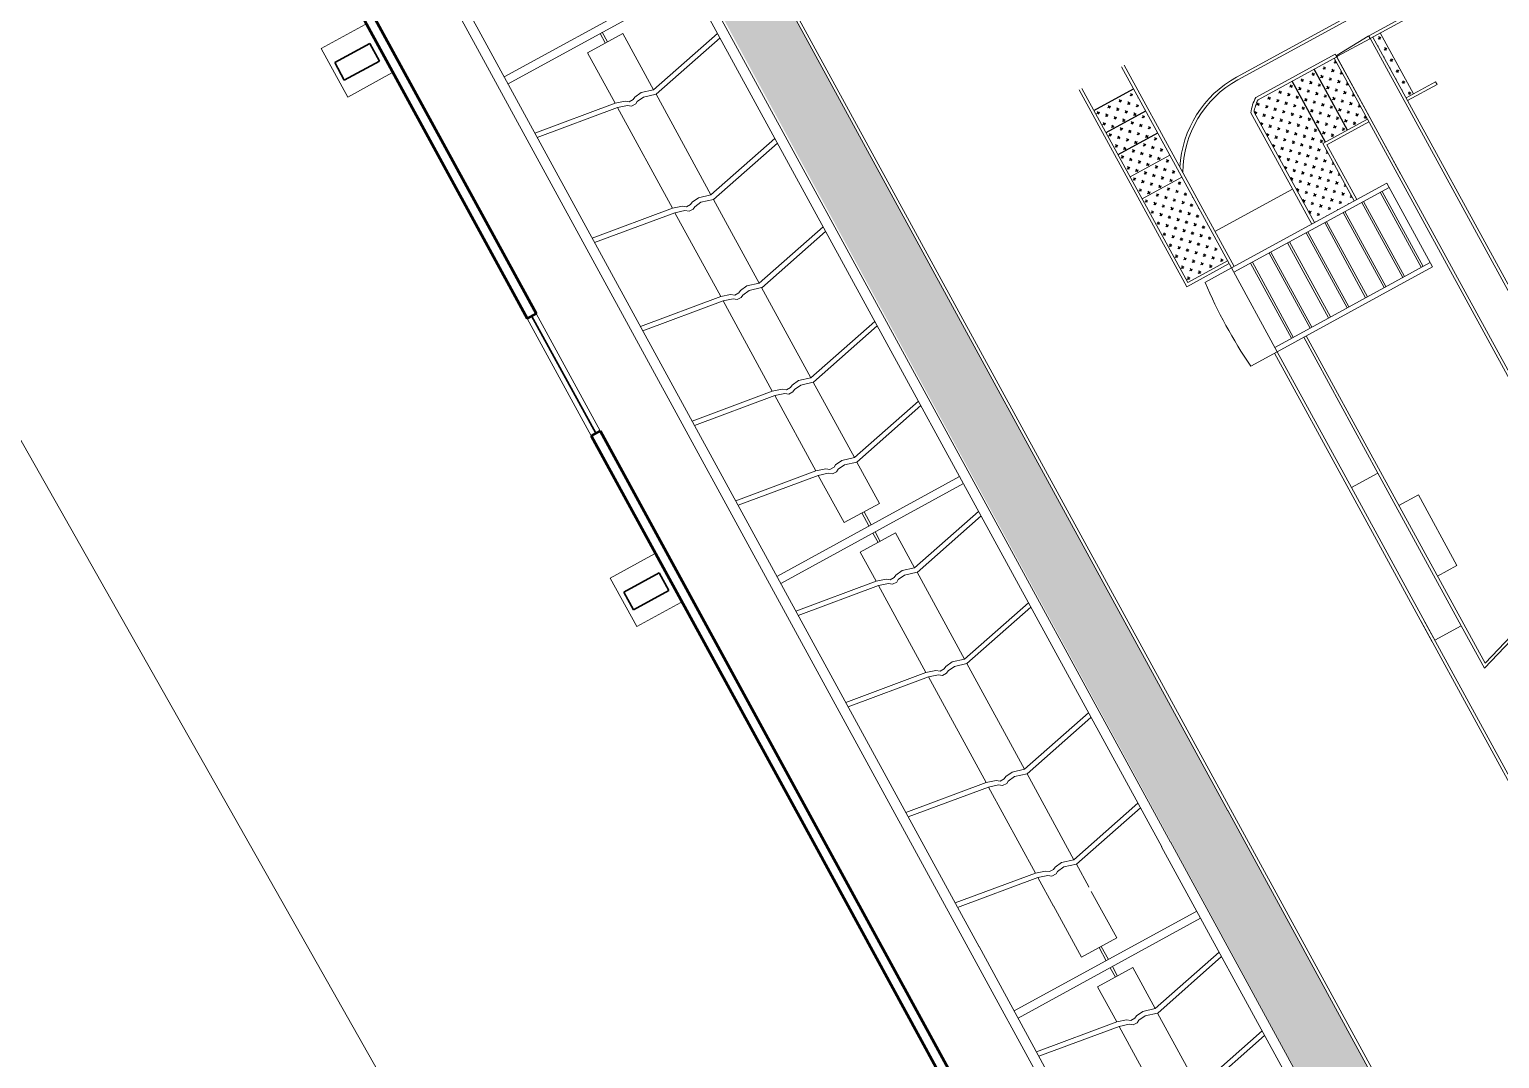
# Model space of a CAD drawing. Header units: inches. Extents: x 725.5 to 800.4, y -655.3 to -591.9.
# Drawn here: x 775.518 to 778.401, y -620.944 to -618.927 of the extents above; entities that cross this region are included whole.
import ezdxf

# ---------------------------------------------------------------- set-up
doc = ezdxf.new("R2010")
doc.units = ezdxf.units.IN
doc.header["$MEASUREMENT"] = 0
doc.linetypes.add('CONTINUA', pattern=[0])
doc.layers.add('0.13', color=109, linetype='Continuous', lineweight=13)
doc.layers.add('ACHUTECH', color=24, linetype='Continuous', lineweight=18)
doc.layers.add('023_MUROS_2', color=7, linetype='Continuous')
doc.layers.add('A_TEXTOLOCAL', color=3, linetype='Continuous')
pattern_1 = [(28.6407247, (96.317738, -998.332692), (0.0049073852, 0.01671772624), [0.00616, -0.01848]), (118.6407247, (96.321918, -998.333919), (-0.01671772624, 0.0049073852), [0.00616, -0.01848])]

msp = doc.modelspace()

# ---------------------------------------------------------------- hatches: boundary and pattern name
h = msp.add_hatch()
h.set_pattern_fill('CROSS', scale=0.04928, angle=28.6407)
h.set_pattern_definition([(28.6407247, (96.229025, -998.43757), (0.0049073852, 0.01671772624), [0.00616, -0.01848]), (118.6407247, (96.233205, -998.438797), (-0.01671772624, 0.0049073852), [0.00616, -0.01848])])
h.paths.add_polyline_path([(776.3153, -617.8707), (778.3894, -621.6807), (778.5019, -621.6193), (776.4225, -617.8122)])
h = msp.add_hatch()
h.set_pattern_fill('CROSS', scale=0.04928, angle=28.6407)
h.set_pattern_definition(pattern_1)
h.paths.add_polyline_path([(778.1668, -618.9337), (778.1523, -618.9417), (778.2175, -619.0611), (778.2321, -619.0532)])
h = msp.add_hatch()
h.set_pattern_fill('CROSS', scale=0.04928, angle=28.6407)
h.set_pattern_definition(pattern_1)
h.paths.add_polyline_path([(778.1023, -619.124), (778.1414, -619.1027), (778.0762, -618.9832), (778.0371, -619.0046)])
h = msp.add_hatch()
h.set_pattern_fill('CROSS', scale=0.04928, angle=28.6407)
h.set_pattern_definition(pattern_1)
h.paths.add_polyline_path([(778.0591, -619.1477), (778.1023, -619.124), (778.0371, -619.0046), (777.9938, -619.0282)])
h = msp.add_hatch()
h.set_pattern_fill('CROSS', scale=0.04928, angle=28.6407)
h.set_pattern_definition(pattern_1)
h.paths.add_polyline_path([(777.6831, -619.0432), (777.6052, -619.0857), (777.6289, -619.129), (777.7067, -619.0865)])
h = msp.add_hatch()
h.set_pattern_fill('CROSS', scale=0.04928, angle=28.6407)
h.set_pattern_definition(pattern_1)
h.paths.add_polyline_path([(778.0374, -619.3055), (778.1153, -619.2629), (778.0539, -619.1505), (778.0591, -619.1477), (777.9938, -619.0282), (777.9271, -619.0646, 0.092165), (777.9193, -619.0891)])
h = msp.add_hatch()
h.set_pattern_fill('CROSS', scale=0.04928, angle=28.6407)
h.set_pattern_definition(pattern_1)
h.paths.add_polyline_path([(777.7303, -619.1297), (777.7067, -619.0865), (777.6289, -619.129), (777.6525, -619.1722)])
h = msp.add_hatch()
h.set_pattern_fill('CROSS', scale=0.04928, angle=28.6407)
h.set_pattern_definition(pattern_1)
h.paths.add_polyline_path([(777.6525, -619.1722), (777.6761, -619.2155), (777.754, -619.173), (777.7303, -619.1297)])
h = msp.add_hatch()
h.set_pattern_fill('CROSS', scale=0.04928, angle=28.6407)
h.set_pattern_definition(pattern_1)
h.paths.add_polyline_path([(777.6761, -619.2155), (777.6997, -619.2587), (777.7776, -619.2162), (777.754, -619.173)])
h = msp.add_hatch()
h.set_pattern_fill('CROSS', scale=0.04928, angle=28.6407)
h.set_pattern_definition(pattern_1)
h.paths.add_polyline_path([(777.7776, -619.2162), (777.6997, -619.2587), (777.7895, -619.4231), (777.8673, -619.3806)])

# ---------------------------------------------------------------- linework, layer by layer
at = {"color": 7}
for p, q in [((778.1023, -619.124), (778.0371, -619.0046)), ((777.6052, -619.0857), (777.6831, -619.0432)), ((778.0591, -619.1477), (777.9938, -619.0282)), ((777.6289, -619.129), (777.7067, -619.0865)), ((777.6525, -619.1722), (777.7303, -619.1297))]:
    msp.add_line(p, q, dxfattribs=at)
at = {"layer": '0.13', "color": 7}
for p, q in [((776.4939, -619.4932), (776.6196, -619.7233)), ((776.5112, -619.4837), (776.6369, -619.7138))]:
    msp.add_line(p, q, dxfattribs=at)
at = {"layer": '023_MUROS_2', "color": 7, "lineweight": 50}
for p, q in [((776.0121, -618.6109), (776.4939, -619.4932)), ((776.0294, -618.6014), (776.5112, -619.4837)), ((776.5112, -619.4837), (776.4939, -619.4932)), ((776.6369, -619.7138), (776.6196, -619.7233)), ((776.6196, -619.7233), (777.0583, -620.5266)), ((776.6369, -619.7138), (777.0756, -620.5172)), ((777.0583, -620.5266), (777.9613, -622.1799)), ((777.0756, -620.5172), (777.9256, -622.0736))]:
    msp.add_line(p, q, dxfattribs=at)
at = {"layer": 'A_TEXTOLOCAL', "color": 7, "lineweight": 30}
for p, q in [((776.1856, -618.9541), (776.1164, -618.9919)), ((776.1856, -618.9541), (776.1164, -618.9919)), ((776.2045, -618.9887), (776.1856, -618.9541)), ((776.1164, -618.9919), (776.1353, -619.0265)), ((776.1353, -619.0265), (776.2045, -618.9887)), ((776.5026, -619.4885), (776.6283, -619.7185)), ((776.6833, -620.0299), (776.7525, -619.9921)), ((776.7525, -619.9921), (776.6833, -620.0299)), ((776.7525, -619.9921), (776.6833, -620.0299)), ((776.7714, -620.0267), (776.7525, -619.9921)), ((776.6833, -620.0299), (776.7022, -620.0645)), ((776.7022, -620.0645), (776.7714, -620.0267))]:
    msp.add_line(p, q, dxfattribs=at)
at = {"layer": 'ACHUTECH', "color": 7, "linetype": 'CONTINUA', "lineweight": 13, "ltscale": 500}
for p, q in [((777.9763, -624.0998), (773.2956, -615.8417)), ((776.3073, -617.8683), (777.7554, -620.5198)), ((776.2995, -617.8951), (777.7381, -620.5293)), ((777.8678, -620.4584), (776.4679, -617.8952)), ((777.873, -620.4556), (776.4731, -617.8923)), ((775.9146, -618.0828), (777.3627, -620.7343)), ((775.9319, -618.0734), (777.38, -620.7249)), ((778.4932, -618.7487), (778.1443, -618.9393)), ((778.5013, -618.7511), (778.1471, -618.9445)), ((776.4487, -619.0197), (776.8068, -618.8241)), ((776.4563, -619.0335), (776.8144, -618.8379)), ((777.8847, -619.0204), (778.1726, -618.8632)), ((777.8875, -619.0256), (778.1769, -618.8676)), ((776.1765, -618.917), (776.09, -618.9642)), ((776.6122, -618.9724), (776.6814, -618.9347)), ((776.6369, -618.9349), (776.647, -618.9534)), ((776.6412, -618.9325), (776.6513, -618.9511)), ((776.7418, -619.0451), (776.6814, -618.9347)), ((776.7418, -619.0451), (776.8672, -618.9346)), ((776.7466, -619.054), (776.872, -618.9434)), ((778.1432, -618.9401), (778.0821, -618.9774)), ((778.0831, -618.9795), (778.1459, -618.9451)), ((778.1443, -618.9393), (778.6006, -619.7749)), ((778.1523, -618.9417), (778.6172, -619.7929)), ((778.2321, -619.0532), (778.1668, -618.9337)), ((776.09, -618.9642), (776.142, -619.0594)), ((776.6662, -619.0713), (776.6122, -618.9724)), ((778.0785, -618.9752), (777.9227, -619.0603)), ((778.0814, -618.9804), (777.9271, -619.0646)), ((778.0762, -618.9832), (778.5301, -619.8143)), ((778.0785, -618.9752), (778.5349, -619.8108)), ((778.2065, -619.2096), (778.0814, -618.9804)), ((776.142, -619.0594), (776.2285, -619.0121)), ((777.6595, -619), (777.8748, -619.3943)), ((777.6647, -618.9971), (777.88, -619.3914)), ((777.7895, -619.4231), (777.5816, -619.0425)), ((778.2753, -619.0296), (778.2175, -619.0611)), ((778.2782, -619.0347), (778.2204, -619.0663)), ((778.2782, -619.0347), (778.2753, -619.0296)), ((776.6662, -619.0713), (776.5089, -619.13)), ((776.6662, -619.0713), (776.6858, -619.0673)), ((776.6858, -619.0673), (776.6939, -619.0685)), ((776.6939, -619.0685), (776.7019, -619.0641)), ((776.6987, -619.0772), (776.7066, -619.0729)), ((776.7019, -619.0641), (776.705, -619.0595)), ((776.705, -619.0595), (776.7174, -619.0506)), ((776.7066, -619.0729), (776.7098, -619.0682)), ((776.7098, -619.0682), (776.7221, -619.0593)), ((776.7174, -619.0506), (776.7418, -619.0451)), ((776.7221, -619.0593), (776.7466, -619.0539)), ((776.8543, -619.2512), (776.7466, -619.0539)), ((777.7871, -619.4311), (777.5764, -619.0453)), ((776.671, -619.08), (776.5137, -619.1387)), ((776.671, -619.08), (776.6906, -619.076)), ((776.7787, -619.2773), (776.671, -619.08)), ((776.6906, -619.076), (776.6987, -619.0772)), ((778.0322, -619.3083), (777.9132, -619.0903)), ((778.0374, -619.3055), (777.9193, -619.0891)), ((778.1414, -619.1027), (778.0539, -619.1505)), ((778.1442, -619.1079), (778.0619, -619.1528)), ((776.8543, -619.2512), (776.9797, -619.1406)), ((776.8592, -619.26), (776.9845, -619.1495)), ((778.1153, -619.2629), (778.0539, -619.1505)), ((778.1205, -619.2601), (778.0619, -619.1528)), ((777.6761, -619.2155), (777.754, -619.173)), ((777.6997, -619.2587), (777.7776, -619.2162)), ((777.9949, -619.2398), (777.8426, -619.323)), ((777.8748, -619.3943), (778.1793, -619.228)), ((777.8795, -619.4029), (778.184, -619.2366)), ((778.247, -619.3931), (778.1667, -619.2461)), ((778.2505, -619.3912), (778.1702, -619.2442)), ((778.1793, -619.228), (778.2691, -619.3923)), ((776.7787, -619.2773), (776.7983, -619.2733)), ((776.7983, -619.2733), (776.8064, -619.2745)), ((776.8064, -619.2745), (776.8144, -619.2702)), ((776.8144, -619.2702), (776.8175, -619.2655)), ((776.8175, -619.2655), (776.8299, -619.2566)), ((776.8192, -619.2789), (776.8223, -619.2743)), ((776.8223, -619.2743), (776.8347, -619.2654)), ((776.8299, -619.2566), (776.8543, -619.2512)), ((776.8347, -619.2654), (776.8591, -619.2599)), ((776.9488, -619.4242), (776.8591, -619.2599)), ((778.2107, -619.413), (778.1304, -619.2659)), ((778.2142, -619.4111), (778.1339, -619.264)), ((776.7787, -619.2773), (776.6215, -619.336)), ((776.7835, -619.2861), (776.6262, -619.3447)), ((776.7835, -619.2861), (776.8031, -619.282)), ((776.8733, -619.4504), (776.7835, -619.2861)), ((776.8031, -619.282), (776.8112, -619.2833)), ((776.8112, -619.2833), (776.8192, -619.2789)), ((778.1415, -619.4508), (778.0612, -619.3037)), ((778.1744, -619.4328), (778.0941, -619.2858)), ((778.1778, -619.4309), (778.0975, -619.2839)), ((776.9488, -619.4242), (777.0742, -619.3137)), ((776.9537, -619.4331), (777.0791, -619.3226)), ((778.1017, -619.4725), (778.0214, -619.3254)), ((778.1052, -619.4706), (778.0249, -619.3236)), ((778.138, -619.4527), (778.0577, -619.3056)), ((778.0654, -619.4923), (777.9851, -619.3453)), ((778.0688, -619.4904), (777.9885, -619.3434)), ((777.8702, -619.3858), (777.7871, -619.4311)), ((777.8673, -619.3806), (777.7895, -619.4231)), ((777.9927, -619.532), (777.9124, -619.385)), ((777.9962, -619.5301), (777.9159, -619.3831)), ((778.0291, -619.5122), (777.9487, -619.3651)), ((778.0325, -619.5103), (777.9522, -619.3632)), ((778.2643, -619.3837), (777.9599, -619.55)), ((777.8748, -619.3943), (777.8229, -619.4226)), ((777.9646, -619.5586), (777.8748, -619.3943)), ((778.2691, -619.3923), (777.9646, -619.5586)), ((776.8733, -619.4504), (776.8928, -619.4464)), ((776.8928, -619.4464), (776.9009, -619.4476)), ((776.9009, -619.4476), (776.9089, -619.4433)), ((776.9089, -619.4433), (776.9121, -619.4386)), ((776.9121, -619.4386), (776.9244, -619.4297)), ((776.9137, -619.452), (776.9168, -619.4474)), ((776.9168, -619.4474), (776.9292, -619.4385)), ((776.9244, -619.4297), (776.9488, -619.4242)), ((776.9292, -619.4385), (776.9536, -619.433)), ((777.0501, -619.6097), (776.9536, -619.433)), ((776.8733, -619.4504), (776.716, -619.5091)), ((776.878, -619.4591), (776.7208, -619.5178)), ((776.878, -619.4591), (776.8976, -619.4551)), ((776.9745, -619.6358), (776.878, -619.4591)), ((776.8976, -619.4551), (776.9057, -619.4564)), ((776.9057, -619.4564), (776.9137, -619.452)), ((777.0501, -619.6097), (777.1755, -619.4991)), ((777.055, -619.6185), (777.1803, -619.508)), ((778.162, -619.7967), (778.0165, -619.5303)), ((778.1672, -619.7939), (778.0217, -619.5274)), ((777.9646, -619.5586), (777.9127, -619.587)), ((777.9594, -619.5615), (778.1049, -619.8279)), ((777.9646, -619.5586), (778.1101, -619.825)), ((777.0133, -619.6241), (777.0257, -619.6152)), ((777.0257, -619.6152), (777.0501, -619.6097)), ((777.0305, -619.6239), (777.0549, -619.6184)), ((777.1355, -619.766), (777.0549, -619.6184)), ((776.9745, -619.6358), (776.8173, -619.6945)), ((776.9793, -619.6446), (776.822, -619.7033)), ((776.9745, -619.6358), (776.9941, -619.6318)), ((776.9793, -619.6446), (776.9989, -619.6406)), ((777.0599, -619.7922), (776.9793, -619.6446)), ((776.9941, -619.6318), (777.0022, -619.6331)), ((776.9989, -619.6406), (777.007, -619.6418)), ((777.0022, -619.6331), (777.0102, -619.6287)), ((777.007, -619.6418), (777.015, -619.6374)), ((777.0102, -619.6287), (777.0133, -619.6241)), ((777.015, -619.6374), (777.0181, -619.6328)), ((777.0181, -619.6328), (777.0305, -619.6239)), ((777.1355, -619.766), (777.2609, -619.6555)), ((777.1403, -619.7749), (777.2657, -619.6643)), ((777.0599, -619.7922), (776.9027, -619.8509)), ((777.0599, -619.7922), (777.0795, -619.7881)), ((777.0795, -619.7881), (777.0876, -619.7894)), ((777.0876, -619.7894), (777.0956, -619.785)), ((777.0924, -619.7981), (777.1004, -619.7938)), ((777.0956, -619.785), (777.0987, -619.7804)), ((777.0987, -619.7804), (777.1111, -619.7715)), ((777.1004, -619.7938), (777.1035, -619.7891)), ((777.1035, -619.7891), (777.1158, -619.7802)), ((777.1111, -619.7715), (777.1355, -619.766)), ((777.1158, -619.7802), (777.1403, -619.7748)), ((777.1845, -619.8558), (777.1403, -619.7748)), ((778.3305, -620.0929), (778.1672, -619.7939)), ((777.0647, -619.8009), (776.9074, -619.8596)), ((776.9835, -619.9989), (777.3416, -619.8033)), ((776.991, -620.0127), (777.3492, -619.8171)), ((777.0647, -619.8009), (777.0843, -619.7969)), ((777.1153, -619.8936), (777.0647, -619.8009)), ((777.0843, -619.7969), (777.0924, -619.7981)), ((778.1101, -619.825), (778.162, -619.7967)), ((778.3253, -620.0958), (778.162, -619.7967)), ((778.1049, -619.8279), (778.2682, -620.127)), ((778.1101, -619.825), (778.2734, -620.1241)), ((778.2034, -619.8602), (778.2415, -619.8394)), ((778.2415, -619.8394), (778.3171, -619.9778)), ((777.1845, -619.8558), (777.1153, -619.8936)), ((777.1501, -619.8746), (777.1641, -619.9002)), ((777.1544, -619.8722), (777.1684, -619.8979)), ((777.2536, -619.9822), (777.3789, -619.8717)), ((777.2584, -619.9911), (777.3838, -619.8805)), ((777.147, -619.9516), (777.2162, -619.9138)), ((777.1717, -619.9141), (777.1818, -619.9326)), ((777.176, -619.9117), (777.1861, -619.9303)), ((777.2536, -619.9822), (777.2162, -619.9138)), ((776.7434, -619.955), (776.6569, -620.0022)), ((777.178, -620.0084), (777.147, -619.9516)), ((777.2168, -619.9966), (777.2291, -619.9877)), ((777.2291, -619.9877), (777.2536, -619.9822)), ((777.2339, -619.9964), (777.2583, -619.9909)), ((777.3513, -620.1612), (777.2583, -619.9909)), ((778.3171, -619.9778), (778.279, -619.9986)), ((778.3708, -620.1791), (778.5489, -619.9922)), ((778.3721, -620.1691), (778.5446, -619.9881)), ((776.6569, -620.0022), (776.7089, -620.0974)), ((777.178, -620.0084), (777.0207, -620.0671)), ((777.1828, -620.0171), (777.0255, -620.0758)), ((777.178, -620.0084), (777.1976, -620.0043)), ((777.1828, -620.0171), (777.2023, -620.0131)), ((777.2757, -620.1873), (777.1828, -620.0171)), ((777.1976, -620.0043), (777.2057, -620.0056)), ((777.2023, -620.0131), (777.2104, -620.0143)), ((777.2057, -620.0056), (777.2137, -620.0012)), ((777.2104, -620.0143), (777.2184, -620.01)), ((777.2137, -620.0012), (777.2168, -619.9966)), ((777.2184, -620.01), (777.2216, -620.0053)), ((777.2216, -620.0053), (777.2339, -619.9964)), ((776.7089, -620.0974), (776.7954, -620.0501)), ((777.3513, -620.1612), (777.4767, -620.0506)), ((777.3561, -620.17), (777.4815, -620.0595)), ((778.8485, -621.1894), (778.2466, -620.0874)), ((778.8537, -621.1866), (778.2518, -620.0845)), ((778.2734, -620.1241), (778.3253, -620.0958)), ((778.3253, -620.0958), (778.3708, -620.1791)), ((778.3305, -620.0929), (778.3721, -620.1691)), ((777.3145, -620.1755), (777.3269, -620.1666)), ((777.3269, -620.1666), (777.3513, -620.1612)), ((777.2757, -620.1873), (777.1185, -620.246)), ((777.2805, -620.1961), (777.1232, -620.2547)), ((777.2757, -620.1873), (777.2953, -620.1833)), ((777.2805, -620.1961), (777.3001, -620.192)), ((777.3936, -620.4032), (777.2805, -620.1961)), ((777.2953, -620.1833), (777.3034, -620.1845)), ((777.3001, -620.192), (777.3082, -620.1933)), ((777.3034, -620.1845), (777.3114, -620.1802)), ((777.3082, -620.1933), (777.3162, -620.1889)), ((777.3114, -620.1802), (777.3145, -620.1755)), ((777.3162, -620.1889), (777.3193, -620.1843)), ((777.3193, -620.1843), (777.3316, -620.1754)), ((777.3316, -620.1754), (777.3561, -620.1699)), ((777.4692, -620.3771), (777.3561, -620.1699)), ((777.4692, -620.3771), (777.5946, -620.2665)), ((777.474, -620.3859), (777.5994, -620.2754)), ((777.3936, -620.4032), (777.4132, -620.3992)), ((777.4132, -620.3992), (777.4213, -620.4004)), ((777.4213, -620.4004), (777.4293, -620.3961)), ((777.4293, -620.3961), (777.4324, -620.3914)), ((777.4324, -620.3914), (777.4448, -620.3825)), ((777.4372, -620.4002), (777.4496, -620.3913)), ((777.4448, -620.3825), (777.4692, -620.3771)), ((777.4496, -620.3913), (777.474, -620.3858)), ((777.566, -620.5543), (777.474, -620.3858)), ((777.3936, -620.4032), (777.2364, -620.4619)), ((777.3984, -620.412), (777.2411, -620.4706)), ((777.3984, -620.412), (777.418, -620.4079)), ((777.4905, -620.5805), (777.3984, -620.412)), ((777.418, -620.4079), (777.4261, -620.4092)), ((777.4261, -620.4092), (777.4341, -620.4048)), ((777.4341, -620.4048), (777.4372, -620.4002)), ((777.566, -620.5543), (777.6914, -620.4438)), ((777.5709, -620.5632), (777.6963, -620.4527)), ((778.4589, -621.5283), (777.8729, -620.4554)), ((778.3109, -621.2697), (777.8677, -620.4582)), ((777.738, -620.5291), (778.3512, -621.6518)), ((777.7553, -620.5196), (778.3779, -621.6597)), ((777.5261, -620.5734), (777.5293, -620.5687)), ((777.5293, -620.5687), (777.5416, -620.5598)), ((777.534, -620.5775), (777.5464, -620.5686)), ((777.5416, -620.5598), (777.566, -620.5543)), ((777.5464, -620.5686), (777.5708, -620.5631)), ((777.595, -620.6074), (777.5708, -620.5631)), ((777.4905, -620.5805), (777.3332, -620.6392)), ((777.4952, -620.5892), (777.338, -620.6479)), ((777.4905, -620.5805), (777.51, -620.5765)), ((777.4952, -620.5892), (777.5148, -620.5852)), ((777.5258, -620.6452), (777.4952, -620.5892)), ((777.51, -620.5765), (777.5181, -620.5777)), ((777.5148, -620.5852), (777.5229, -620.5865)), ((777.5181, -620.5777), (777.5261, -620.5734)), ((777.5229, -620.5865), (777.5309, -620.5821)), ((777.5309, -620.5821), (777.534, -620.5775)), ((777.5953, -620.608), (777.5949, -620.6072)), ((777.6499, -620.7078), (777.6001, -620.6167)), ((777.4488, -620.8509), (777.807, -620.6554)), ((777.5807, -620.7456), (777.5257, -620.645)), ((777.4564, -620.8648), (777.8145, -620.6692)), ((777.6499, -620.7078), (777.5807, -620.7456)), ((777.3626, -620.7341), (778.0068, -621.9137)), ((777.3799, -620.7246), (778.0241, -621.9043)), ((777.6155, -620.7266), (777.6295, -620.7523)), ((777.6197, -620.7243), (777.6338, -620.7499)), ((777.7254, -620.8461), (777.8508, -620.7356)), ((777.7302, -620.855), (777.8556, -620.7444)), ((777.6124, -620.8037), (777.6816, -620.7659)), ((777.637, -620.7661), (777.6472, -620.7847)), ((777.6413, -620.7638), (777.6515, -620.7824)), ((777.7254, -620.8461), (777.6816, -620.7659)), ((777.6498, -620.8723), (777.6124, -620.8037)), ((777.6855, -620.8651), (777.6886, -620.8605)), ((777.6886, -620.8605), (777.701, -620.8516)), ((777.6934, -620.8692), (777.7057, -620.8603)), ((777.701, -620.8516), (777.7254, -620.8461)), ((777.7057, -620.8603), (777.7301, -620.8549)), ((777.8097, -621.0006), (777.7301, -620.8549)), ((777.6498, -620.8723), (777.4925, -620.931)), ((777.6546, -620.881), (777.4973, -620.9397)), ((777.6498, -620.8723), (777.6694, -620.8683)), ((777.6546, -620.881), (777.6742, -620.877)), ((777.7342, -621.0267), (777.6546, -620.881)), ((777.6694, -620.8683), (777.6775, -620.8695)), ((777.6742, -620.877), (777.6823, -620.8782)), ((777.6775, -620.8695), (777.6855, -620.8651)), ((777.6823, -620.8782), (777.6902, -620.8739)), ((777.6902, -620.8739), (777.6934, -620.8692)), ((777.8097, -621.0006), (777.9351, -620.89)), ((777.8146, -621.0094), (777.94, -620.8989))]:
    msp.add_line(p, q, dxfattribs=at)
for centre, radius, start, end in [((778.1407, -618.9447), 0.00527, 355.4513, 61.8301), ((778.0823, -618.9786), 0.00117, 96.3457, 313.17), ((777.9894, -619.2093), 0.216, 119.0019, 176.7086), ((777.9894, -619.2093), 0.2101, 119.0019, 179.3985), ((777.989, -619.0978), 0.0762, 150.4582, 174.332), ((777.989, -619.0978), 0.0703, 151.8074, 172.8705), ((778.7206, -619.0391), 0.9761, 203.1365, 214.145)]:
    msp.add_arc(centre, radius, start, end, dxfattribs=at)

doc.saveas('drawing.dxf')
